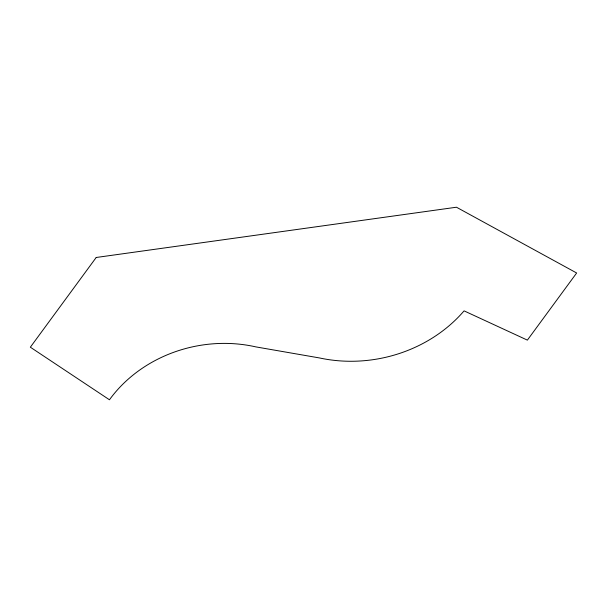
<?xml version="1.0" encoding="UTF-8"?>
<svg xmlns="http://www.w3.org/2000/svg" width="607" height="607" viewBox="0 0 607 607"><rect width="100%" height="100%" fill="white"/><g stroke="black" fill="none" stroke-linecap="round" stroke-linejoin="round"><path stroke-width="0.91" d="M96.202 257.482L30.35 347.196L109.457 399.778A130.528 114.382 -10.9 0 1 255.949 346.908L319.449 357.94A136.105 119.268 -10.9 0 0 464.074 310.867L527.377 340.125L576.65 272.991L456.464 207.222L96.202 257.482"/></g></svg>
